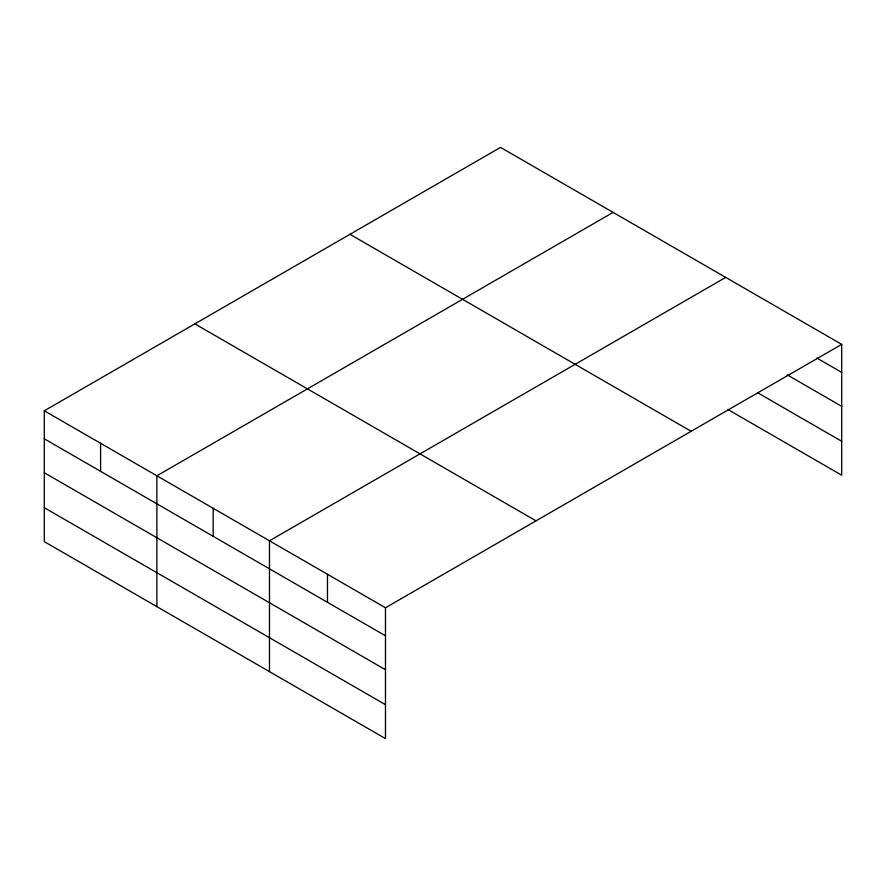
<?xml version="1.0" encoding="UTF-8"?>
<svg xmlns="http://www.w3.org/2000/svg" width="886" height="886" viewBox="0 0 886 886"><rect width="100%" height="100%" fill="white"/><g stroke="black" fill="none" stroke-linecap="round" stroke-linejoin="round"><path stroke-width="1.33" d="M841.7 344.366L500.524 147.397L44.3 410.794L44.3 541.634L385.476 738.603L385.476 607.763L841.7 344.366L841.7 475.206L728.07 409.609M613.112 212.396L156.888 475.793L156.888 606.633M725.7 277.396L269.477 540.792L269.477 671.632M816.848 358.044L841.7 372.397M787.255 374.889L841.7 406.331M757.663 392.764L841.7 441.283M349.97 234.314L691.146 431.294M194.854 323.866L536.03 520.846M44.3 410.794L385.476 607.763M44.3 438.825L385.476 635.794M44.3 472.747L385.476 669.727M44.3 507.7L385.476 704.68M327.477 574.283L327.477 602.314M213.183 508.298L213.183 536.318M100.594 443.288L100.594 471.319"/></g></svg>
